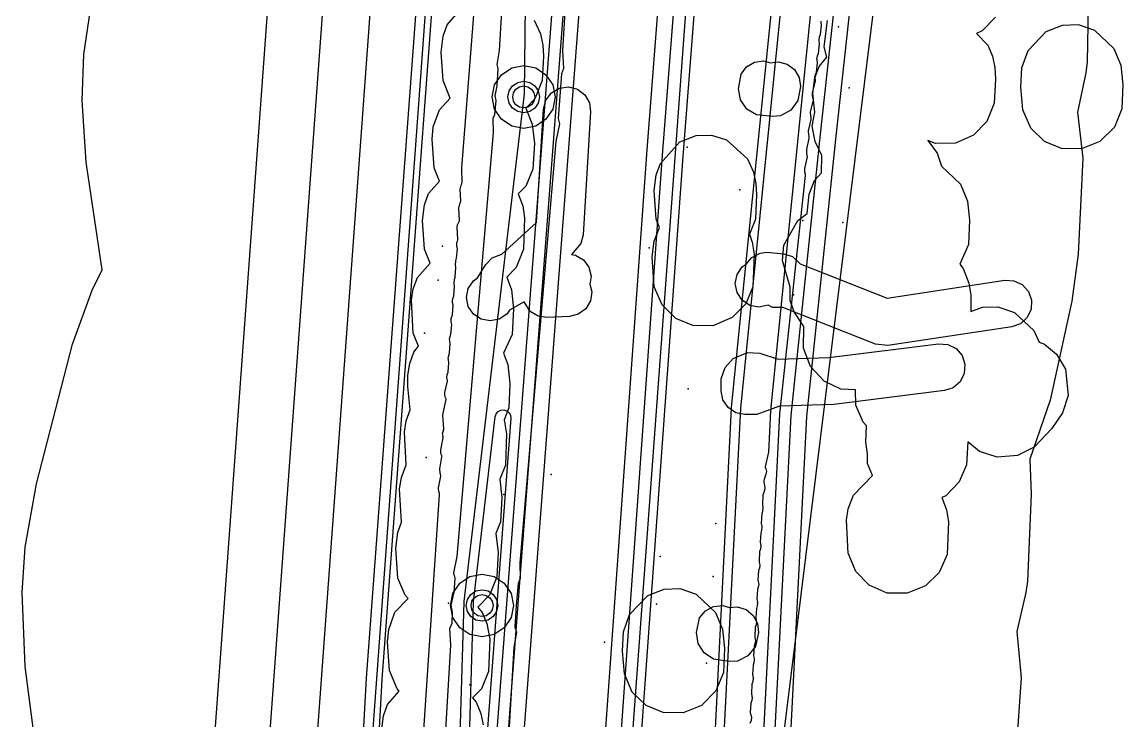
# Model space of a CAD drawing. Header units: metres. Extents: x 8738 to 9560, y -8972 to -7699.
# Drawn here: x 8827 to 8897, y -8498.4 to -8453.9 of the extents above; entities that cross this region are included whole.
import ezdxf

# ---------------------------------------------------------------- set-up
doc = ezdxf.new("R2010")
doc.units = ezdxf.units.M
for name, color, linetype in [('AI_GREENING_EXCLUSIONS', 1, 'Continuous'), ('AI_GREENING_LAWN', 82, 'Continuous'), ('AI_GREENING_REJECTED', 6, 'Continuous')]:
    doc.layers.add(name, color=color, linetype=linetype)

msp = doc.modelspace()

# ---------------------------------------------------------------- linework, layer by layer
at = {"layer": 'AI_GREENING_EXCLUSIONS'}
for points in [[(8842.166, -8507.758), (8850.798, -8389.338)], [(8853.79, -8389.55), (8845.159, -8507.963)], [(8856.987, -8393.842), (8848.652, -8508.187), (8847.007, -8537.931), (8848.45, -8538.041), (8850.329, -8538.565), (8851.864, -8539.769), (8852.821, -8541.468), (8853.056, -8543.405), (8852.524, -8550.401), (8851.999, -8552.281), (8850.794, -8553.817), (8849.093, -8554.775), (8847.155, -8555.008), (8844.419, -8554.797), (8844.927, -8556.571), (8845.932, -8568.086), (8847.558, -8583.964)], [(8864.859, -8502.822), (8867.749, -8462.409), (8873.004, -8394.936)], [(8865.049, -8405.837), (8856.816, -8513.459), (8855.497, -8536.705), (8855.175, -8553.265), (8855.091, -8553.648), (8854.869, -8553.964), (8854.769, -8559.679), (8854.845, -8559.905), (8855.209, -8565.412), (8856.148, -8583.312)], [(8866.046, -8405.913), (8857.813, -8513.525), (8856.496, -8536.743), (8856.174, -8553.285), (8856.006, -8554.049), (8855.864, -8554.253), (8855.771, -8559.602), (8855.843, -8559.839), (8856.207, -8565.359), (8857.145, -8583.242)], [(8835.397, -8581.256), (8836.481, -8579.634), (8837.025, -8579.271), (8835.98, -8569.067), (8835.259, -8560.813), (8834.061, -8559.232), (8833.58, -8557.342), (8833.86, -8555.411), (8834.857, -8553.734), (8835.171, -8553.499), (8834.34, -8552.151), (8834.029, -8550.225), (8834.156, -8549.689), (8834.156, -8549.689), (8834.088, -8549.271), (8834.538, -8547.373), (8835.68, -8545.791), (8836.448, -8545.318), (8836.752, -8542.262), (8838.675, -8507.504), (8845.615, -8412.294)], [(8849.128, -8610.081), (8846.542, -8573.2), (8845.509, -8559.596), (8845.578, -8559.205), (8845.3, -8558.789), (8845.148, -8558.024), (8845.254, -8557.492), (8845.226, -8557.119), (8845.325, -8556.723), (8845.298, -8556.372), (8845.397, -8555.977), (8845.369, -8555.626), (8845.469, -8555.23), (8845.441, -8554.879), (8845.54, -8554.484), (8845.615, -8553.154), (8845.669, -8553.025), (8845.664, -8552.99), (8846.637, -8537.497), (8848.921, -8495.692), (8854.122, -8425.872)], [(8847.635, -8537.556), (8849.918, -8495.766), (8855.119, -8425.947)], [(8853.948, -8499.325), (8854.286, -8493.585), (8854.221, -8492.515), (8854.358, -8492.177), (8854.398, -8491.511), (8854.303, -8491.036), (8854.488, -8490.221), (8854.565, -8489.341), (8854.478, -8488.989), (8854.693, -8487.95), (8856.99, -8460.979), (8856.982, -8460.063), (8857.089, -8459.819), (8857.164, -8458.933), (8857.107, -8458.645), (8857.234, -8458.007), (8857.3, -8456.906), (8857.23, -8456.652), (8857.37, -8455.747), (8859.06, -8427.744)], [(8853.948, -8499.325), (8854.286, -8493.585), (8854.221, -8492.515), (8854.358, -8492.177), (8854.398, -8491.511), (8854.303, -8491.036), (8854.488, -8490.221), (8854.565, -8489.341), (8854.478, -8488.989), (8854.693, -8487.95), (8856.99, -8460.979), (8856.982, -8460.063), (8857.089, -8459.819), (8857.164, -8458.933), (8857.107, -8458.645), (8857.234, -8458.007), (8857.3, -8456.906), (8857.23, -8456.652), (8857.37, -8455.747), (8859.06, -8427.744)], [(8863.055, -8427.95), (8861.377, -8455.756), (8861.457, -8456.898), (8861.32, -8457.236), (8861.113, -8460.072), (8861.2, -8460.424), (8860.956, -8461.543), (8858.673, -8488.35), (8858.696, -8489.35), (8858.562, -8489.657), (8858.442, -8491.06), (8858.36, -8492.444), (8858.448, -8492.761), (8858.284, -8493.737), (8856.521, -8523.614), (8856.569, -8524.599), (8856.445, -8524.904), (8856.362, -8526.313), (8856.321, -8527.708), (8856.415, -8528.014), (8856.285, -8528.975), (8855.255, -8564.416), (8858.909, -8606.234)], [(8863.055, -8427.95), (8861.377, -8455.756), (8861.457, -8456.898), (8861.32, -8457.236), (8861.113, -8460.072), (8861.2, -8460.424), (8860.956, -8461.543), (8858.673, -8488.35), (8858.696, -8489.35), (8858.562, -8489.657), (8858.442, -8491.06), (8858.36, -8492.444), (8858.448, -8492.761), (8858.284, -8493.737), (8856.521, -8523.614), (8856.569, -8524.599), (8856.445, -8524.904), (8856.362, -8526.313), (8856.321, -8527.708), (8856.415, -8528.014), (8856.285, -8528.975), (8855.255, -8564.416), (8858.909, -8606.234)], [(8880.057, -8440.104), (8877.765, -8461.088), (8875.896, -8478.973), (8874.678, -8503.101)], [(8881.052, -8440.21), (8878.76, -8461.195), (8876.894, -8479.034), (8875.744, -8501.818)], [(8863.862, -8502.752), (8866.751, -8462.346), (8868.096, -8444.778)], [(8894.849, -8450.603), (8894.737, -8456.469), (8894.654, -8457.183), (8894.135, -8459.677), (8894.464, -8462.612), (8894.169, -8468.711), (8893.758, -8471.709), (8892.392, -8478.008), (8891.094, -8481.759), (8891.18, -8483.99), (8890.946, -8489.522), (8890.849, -8490.235), (8890.279, -8492.717), (8890.548, -8495.659), (8890.127, -8501.75)], [(8828.293, -8503.26), (8827.222, -8494.935), (8827.018, -8490.225), (8827.229, -8487.348), (8827.929, -8483.312), (8830.222, -8474.441), (8831.488, -8470.999), (8832.113, -8469.715), (8831.101, -8462.86), (8830.841, -8458.929), (8830.949, -8456.009), (8831.606, -8451.552)], [(8849.871, -8499.088), (8850.001, -8498.09), (8850.262, -8497.366), (8851.004, -8496.516), (8850.862, -8496.353), (8850.392, -8495.188), (8850.392, -8495.188), (8850.264, -8493.369), (8850.344, -8492.594), (8850.733, -8491.496), (8851.565, -8490.62), (8851.375, -8490.408), (8850.922, -8489.324), (8850.777, -8487.424), (8850.907, -8486.426), (8851.145, -8485.765), (8851.025, -8483.65), (8851.142, -8482.923), (8851.45, -8482.107), (8851.335, -8480.043), (8851.452, -8479.316), (8851.702, -8478.623), (8851.548, -8477.12), (8851.549, -8476.402), (8851.666, -8475.675), (8851.927, -8474.951), (8852.226, -8474.567), (8851.894, -8473.733), (8851.779, -8471.643), (8851.896, -8470.916), (8852.157, -8470.192), (8852.959, -8469.279), (8852.606, -8468.395), (8852.478, -8466.576), (8852.608, -8465.578), (8852.869, -8464.854), (8853.553, -8464.065), (8853.214, -8463.214), (8853.086, -8461.395), (8853.166, -8460.62), (8853.555, -8459.522), (8854.245, -8458.796), (8853.791, -8457.67), (8853.663, -8455.851), (8853.792, -8454.853), (8854.054, -8454.129), (8854.625, -8453.458)], [(8859.589, -8453.832), (8859.975, -8454.689), (8860.131, -8455.408), (8860.17, -8456.125), (8860.092, -8457.67), (8859.623, -8458.835), (8859.046, -8459.433), (8859.46, -8460.452), (8859.593, -8461.669), (8859.499, -8463.295), (8859.046, -8464.379), (8858.566, -8464.881), (8858.852, -8465.633), (8858.973, -8466.403), (8858.908, -8468.395), (8858.438, -8469.56), (8857.838, -8470.182), (8858.14, -8470.971), (8858.273, -8472.188), (8858.179, -8473.814), (8857.637, -8475.009), (8857.91, -8475.73), (8858.043, -8476.947), (8857.966, -8478.492), (8857.664, -8479.256), (8857.817, -8480.141), (8857.752, -8482.133), (8857.395, -8483.028), (8857.519, -8484.195), (8857.442, -8485.74), (8857.15, -8486.479), (8857.284, -8487.698), (8857.207, -8489.243), (8856.737, -8490.408), (8855.998, -8491.168), (8856.277, -8491.497), (8856.577, -8492.207), (8856.759, -8493.196), (8856.677, -8495.269), (8856.224, -8496.353), (8855.66, -8496.939), (8855.884, -8497.216), (8856.184, -8497.926), (8856.339, -8498.645)], [(8888.919, -8453.627), (8888.064, -8454.504), (8887.704, -8454.672), (8888.422, -8455.417), (8888.722, -8456.126), (8888.877, -8456.845), (8888.916, -8457.562), (8888.839, -8459.107), (8888.369, -8460.272), (8887.513, -8461.149), (8886.363, -8461.647), (8885.094, -8461.664), (8884.613, -8461.48), (8885.208, -8462.276), (8885.473, -8463.109), (8886.691, -8464.262), (8887.137, -8465.337), (8887.27, -8466.554), (8887.193, -8468.099), (8886.652, -8469.357), (8886.865, -8469.624), (8887.225, -8470.553), (8887.347, -8471.323), (8887.349, -8472.362), (8888.077, -8472.089), (8889.071, -8472.062), (8890.121, -8472.414), (8891.345, -8473.572), (8891.683, -8474.317), (8892.025, -8474.441), (8892.798, -8475.067), (8893.367, -8476.017), (8893.544, -8477.693), (8893.184, -8478.8), (8892.495, -8479.812), (8891.366, -8480.987), (8890.317, -8481.515), (8889.017, -8481.617), (8887.899, -8481.257), (8887.153, -8480.64), (8887.066, -8482.117), (8886.613, -8483.2), (8885.758, -8484.078), (8885.507, -8484.199), (8885.8, -8484.967), (8885.921, -8485.737), (8885.839, -8487.81), (8885.341, -8488.96), (8884.464, -8489.816), (8883.299, -8490.285), (8882.03, -8490.269), (8880.879, -8489.771), (8880.024, -8488.894), (8879.554, -8487.729), (8879.439, -8485.639), (8879.555, -8484.912), (8879.895, -8484.037), (8881.083, -8482.799), (8880.781, -8482.035), (8880.781, -8481.407), (8880.665, -8480.663), (8880.708, -8479.631), (8880.49, -8479.395), (8880.037, -8478.311), (8880.023, -8477.351), (8879.074, -8477.291), (8878.01, -8476.796), (8877.143, -8475.868), (8876.706, -8474.691), (8876.737, -8473.305), (8876.117, -8472.375), (8875.849, -8471.653), (8875.851, -8470.808), (8875.37, -8469.121), (8875.453, -8468.129), (8876.339, -8466.568), (8876.933, -8466.115), (8876.933, -8466.115), (8877.057, -8464.899), (8877.396, -8464.023), (8877.852, -8463.544), (8877.865, -8462.428), (8877.452, -8461.544), (8877.257, -8460.567), (8877.432, -8459.675), (8877.305, -8458.492), (8877.434, -8457.495), (8877.696, -8456.77), (8878.193, -8456.178), (8878.025, -8455.528), (8878.24, -8453.857)]]:
    msp.add_lwpolyline(points, dxfattribs=at)
for points in [[(8894.166, -8454.109), (8895.216, -8454.461), (8896.44, -8455.62), (8896.886, -8456.695), (8897.02, -8457.912), (8896.942, -8459.457), (8896.472, -8460.622), (8895.55, -8461.544), (8894.385, -8462.014), (8893.116, -8461.997), (8892.033, -8461.544), (8891.156, -8460.689), (8890.657, -8459.538), (8890.524, -8458.085), (8890.593, -8456.863), (8890.981, -8455.765), (8892.142, -8454.543), (8893.172, -8454.136), (8894.166, -8454.109)], [(8858.917, -8460.713), (8858.152, -8460.561), (8857.503, -8460.127), (8857.069, -8459.478), (8856.917, -8458.713), (8857.069, -8457.948), (8857.503, -8457.299), (8858.152, -8456.865), (8858.917, -8456.713), (8859.682, -8456.865), (8860.331, -8457.299), (8860.765, -8457.948), (8860.917, -8458.713), (8860.765, -8459.478), (8860.331, -8460.127), (8859.682, -8460.561), (8858.917, -8460.713)], [(8872.568, -8458.192), (8872.734, -8457.261), (8873.087, -8456.794), (8873.591, -8456.497), (8874.171, -8456.417), (8874.618, -8456.533), (8875.099, -8456.466), (8875.665, -8456.614), (8876.132, -8456.967), (8876.429, -8457.471), (8876.509, -8458.051), (8876.353, -8458.931), (8875.904, -8459.551), (8875.252, -8459.906), (8874.727, -8459.964), (8873.728, -8459.85), (8873.111, -8459.483), (8872.703, -8458.894), (8872.568, -8458.192)], [(8859.735, -8466.687), (8860.177, -8459.479), (8860.326, -8458.913), (8860.68, -8458.447), (8861.186, -8458.152), (8861.766, -8458.073), (8862.332, -8458.222), (8862.798, -8458.577), (8863.092, -8459.082), (8863.171, -8459.662), (8862.692, -8467.477), (8862.548, -8468.032), (8861.951, -8468.726), (8862.214, -8468.766), (8862.715, -8469.069), (8863.062, -8469.54), (8863.202, -8470.108), (8863.126, -8470.612), (8863.248, -8471.107), (8863.161, -8471.686), (8862.858, -8472.187), (8862.387, -8472.534), (8861.819, -8472.674), (8860.408, -8472.74), (8859.829, -8472.653), (8859.328, -8472.35), (8858.95, -8471.752), (8858.003, -8472.276), (8857.839, -8472.522), (8857.352, -8472.847), (8856.778, -8472.961), (8856.204, -8472.847), (8855.717, -8472.522), (8855.392, -8472.035), (8855.278, -8471.461), (8855.392, -8470.887), (8855.717, -8470.4), (8855.987, -8470.22), (8856.504, -8469.373), (8856.906, -8468.947), (8857.525, -8468.705), (8859.735, -8466.687)], [(8858.534, -8459.637), (8858.21, -8459.42), (8857.993, -8459.096), (8857.917, -8458.713), (8857.993, -8458.33), (8858.21, -8458.006), (8858.534, -8457.789), (8858.917, -8457.713), (8859.3, -8457.789), (8859.624, -8458.006), (8859.841, -8458.33), (8859.917, -8458.713), (8859.841, -8459.096), (8859.624, -8459.42), (8859.3, -8459.637), (8858.917, -8459.713), (8858.534, -8459.637)], [(8858.422, -8459.208), (8858.27, -8458.981), (8858.217, -8458.713), (8858.27, -8458.445), (8858.422, -8458.218), (8858.649, -8458.066), (8858.917, -8458.013), (8859.185, -8458.066), (8859.412, -8458.218), (8859.564, -8458.445), (8859.617, -8458.713), (8859.564, -8458.981), (8859.412, -8459.208), (8859.185, -8459.36), (8858.917, -8459.413), (8858.649, -8459.36), (8858.422, -8459.208)], [(8867.605, -8462.944), (8868.843, -8461.571), (8869.873, -8461.164), (8870.867, -8461.137), (8871.816, -8461.437), (8873.141, -8462.648), (8873.527, -8463.504), (8873.682, -8464.223), (8873.721, -8464.94), (8873.644, -8466.485), (8873.264, -8467.434), (8873.449, -8467.946), (8873.57, -8468.716), (8873.488, -8470.789), (8873.035, -8471.873), (8872.18, -8472.75), (8870.948, -8473.265), (8869.679, -8473.248), (8868.595, -8472.795), (8867.718, -8471.94), (8867.22, -8470.789), (8867.075, -8468.889), (8867.205, -8467.891), (8867.546, -8467.014), (8867.342, -8466.485), (8867.214, -8464.666), (8867.344, -8463.668), (8867.605, -8462.944)], [(8876.016, -8468.865), (8876.505, -8469.316), (8882.02, -8471.502), (8889.502, -8470.372), (8890.086, -8470.399), (8890.616, -8470.648), (8891.01, -8471.08), (8891.209, -8471.631), (8891.182, -8472.215), (8890.933, -8472.745), (8890.5, -8473.139), (8889.95, -8473.338), (8882.068, -8474.529), (8881.291, -8474.44), (8875.399, -8472.105), (8874.734, -8472.098), (8874.453, -8471.962), (8873.868, -8472.083), (8873.294, -8471.969), (8872.807, -8471.644), (8872.482, -8471.157), (8872.368, -8470.583), (8872.482, -8470.009), (8872.807, -8469.522), (8873.064, -8469.351), (8873.427, -8468.916), (8873.945, -8468.644), (8874.369, -8468.583), (8875.457, -8468.691), (8876.016, -8468.865)], [(8885.297, -8474.416), (8885.881, -8474.458), (8886.404, -8474.72), (8886.787, -8475.163), (8886.972, -8475.718), (8886.93, -8476.302), (8886.668, -8476.825), (8886.225, -8477.208), (8885.67, -8477.393), (8878.63, -8478.273), (8875.187, -8478.391), (8873.733, -8478.917), (8872.969, -8478.914), (8872.395, -8478.8), (8871.908, -8478.475), (8871.583, -8477.988), (8871.469, -8477.414), (8871.466, -8476.65), (8871.732, -8475.914), (8872.244, -8475.349), (8873.14, -8474.976), (8873.928, -8475.016), (8875.09, -8475.392), (8878.327, -8475.287), (8885.297, -8474.416)], [(8855.501, -8492.911), (8854.852, -8492.477), (8854.418, -8491.828), (8854.266, -8491.063), (8854.418, -8490.298), (8854.852, -8489.649), (8855.501, -8489.215), (8856.266, -8489.063), (8857.031, -8489.215), (8857.68, -8489.649), (8858.114, -8490.298), (8858.266, -8491.063), (8858.114, -8491.828), (8857.68, -8492.477), (8857.031, -8492.911), (8856.266, -8493.063), (8855.501, -8492.911)], [(8855.559, -8491.77), (8855.342, -8491.446), (8855.266, -8491.063), (8855.342, -8490.68), (8855.559, -8490.356), (8855.883, -8490.139), (8856.266, -8490.063), (8856.649, -8490.139), (8856.973, -8490.356), (8857.19, -8490.68), (8857.266, -8491.063), (8857.19, -8491.446), (8856.973, -8491.77), (8856.649, -8491.987), (8856.266, -8492.063), (8855.883, -8491.987), (8855.559, -8491.77)], [(8855.771, -8491.558), (8855.619, -8491.331), (8855.566, -8491.063), (8855.619, -8490.795), (8855.771, -8490.568), (8855.998, -8490.416), (8856.266, -8490.363), (8856.534, -8490.416), (8856.761, -8490.568), (8856.913, -8490.795), (8856.966, -8491.063), (8856.913, -8491.331), (8856.761, -8491.558), (8856.534, -8491.71), (8856.266, -8491.763), (8855.998, -8491.71), (8855.771, -8491.558)], [(8868.833, -8489.986), (8869.883, -8490.338), (8871.107, -8491.497), (8871.554, -8492.572), (8871.687, -8493.789), (8871.61, -8495.334), (8871.14, -8496.499), (8870.218, -8497.421), (8869.053, -8497.891), (8867.784, -8497.874), (8866.7, -8497.421), (8865.823, -8496.566), (8865.325, -8495.415), (8865.192, -8493.962), (8865.26, -8492.74), (8865.649, -8491.642), (8866.809, -8490.42), (8867.839, -8490.013), (8868.833, -8489.986)], [(8869.894, -8492.77), (8870.098, -8491.846), (8870.47, -8491.394), (8870.986, -8491.118), (8871.569, -8491.062), (8872.011, -8491.196), (8872.494, -8491.149), (8873.054, -8491.319), (8873.506, -8491.691), (8873.781, -8492.208), (8873.838, -8492.79), (8873.646, -8493.663), (8873.171, -8494.265), (8872.506, -8494.593), (8871.979, -8494.629), (8870.986, -8494.474), (8870.385, -8494.081), (8870.001, -8493.477), (8869.894, -8492.77)]]:
    msp.add_lwpolyline(points, close=True, dxfattribs=at)
at = {"layer": 'AI_GREENING_LAWN'}
for points in [[(8850.935, -8523.538), (8853.566, -8484.026), (8853.556, -8483.939), (8853.519, -8483.814), (8853.506, -8483.584), (8853.637, -8482.841), (8853.625, -8482.713), (8853.597, -8482.636), (8853.575, -8482.369), (8853.721, -8481.606), (8853.722, -8481.569), (8853.712, -8481.534), (8853.678, -8481.456), (8853.637, -8481.306), (8853.645, -8481.152), (8853.799, -8480.4), (8853.799, -8480.4), (8853.801, -8480.363), (8853.781, -8480.289), (8853.79, -8480.286), (8853.758, -8480.11), (8853.814, -8479.938), (8853.806, -8479.934), (8853.835, -8479.864), (8853.839, -8479.827), (8853.785, -8478.968), (8853.795, -8478.836), (8853.976, -8477.964), (8853.978, -8477.924), (8853.966, -8477.886), (8853.947, -8477.848), (8853.9, -8477.689), (8853.907, -8477.522), (8854.065, -8476.785), (8854.067, -8476.748), (8854.048, -8476.673), (8854.054, -8476.672), (8854.027, -8476.552), (8854.056, -8476.366), (8854.112, -8476.21), (8854.159, -8475.603), (8854.128, -8475.424), (8854.134, -8475.423), (8854.117, -8475.347), (8854.146, -8475.16), (8854.202, -8475.004), (8854.248, -8474.397), (8854.217, -8474.217), (8854.224, -8474.216), (8854.206, -8474.141), (8854.236, -8473.954), (8854.292, -8473.798), (8854.338, -8473.191), (8854.307, -8473.011), (8854.31, -8473.011), (8854.296, -8472.957), (8854.308, -8472.794), (8854.33, -8472.743), (8854.327, -8472.742), (8854.385, -8472.569), (8854.429, -8471.962), (8854.396, -8471.8), (8854.395, -8471.61), (8854.423, -8471.539), (8854.417, -8471.536), (8854.474, -8471.363), (8854.518, -8470.756), (8854.487, -8470.599), (8854.507, -8470.332), (8854.561, -8470.18), (8854.608, -8469.551), (8854.577, -8469.393), (8854.597, -8469.126), (8854.651, -8468.975), (8854.697, -8468.368), (8854.666, -8468.188), (8854.669, -8468.188), (8854.655, -8468.134), (8854.667, -8467.971), (8854.706, -8467.879), (8854.702, -8467.877), (8854.733, -8467.806), (8854.737, -8467.768), (8854.689, -8467.002), (8854.704, -8466.85), (8854.763, -8466.708), (8854.809, -8466.634), (8854.824, -8466.6), (8854.827, -8466.564), (8854.787, -8465.79), (8854.85, -8465.52), (8854.885, -8465.457), (8854.916, -8465.326), (8854.884, -8464.579), (8854.937, -8464.332), (8854.98, -8464.246), (8855.007, -8464.127), (8854.979, -8463.28), (8854.98, -8463.225), (8860.388, -8394.354)], [(8877.171, -8428.16), (8872.117, -8478.469), (8872.116, -8478.481), (8870.828, -8503.99), (8870.828, -8503.99), (8870.781, -8504.177), (8870.667, -8504.332), (8870.503, -8504.433), (8870.313, -8504.464), (8869.13, -8504.428), (8869.039, -8504.417), (8867.842, -8504.156), (8867.637, -8504.06), (8866.952, -8503.516), (8866.822, -8503.361), (8866.404, -8502.579), (8866.346, -8502.384), (8866.267, -8501.413), (8866.267, -8501.336), (8869.045, -8462.509), (8869.045, -8462.506), (8874.342, -8394.689)], [(8888.377, -8394.73), (8874.979, -8503.049)], [(8859.326, -8424.962), (8858.942, -8458.465), (8858.938, -8458.518), (8855.117, -8490.816), (8855.116, -8490.838), (8854.053, -8526.201)], [(8871.439, -8503.791), (8872.714, -8478.54), (8872.715, -8478.515), (8877.768, -8428.217)], [(8879.66, -8428.398), (8874.611, -8478.658), (8874.61, -8478.67), (8874.476, -8481.317), (8874.465, -8481.4), (8874.277, -8482.24), (8874.275, -8482.277), (8874.283, -8482.312), (8874.307, -8482.371), (8874.344, -8482.541), (8874.32, -8482.713), (8874.194, -8483.104), (8874.186, -8483.221), (8874.242, -8483.549), (8874.237, -8483.74), (8874.179, -8483.875), (8874.126, -8484.029), (8874.09, -8484.655), (8874.124, -8484.812), (8874.108, -8485.08), (8874.057, -8485.231), (8874.02, -8485.835), (8874.054, -8486.014), (8874.048, -8486.015), (8874.067, -8486.09), (8874.04, -8486.278), (8873.987, -8486.434), (8873.951, -8487.038), (8873.985, -8487.217), (8873.978, -8487.218), (8873.997, -8487.293), (8873.971, -8487.481), (8873.917, -8487.637), (8873.881, -8488.241), (8873.915, -8488.42), (8873.909, -8488.421), (8873.927, -8488.496), (8873.901, -8488.684), (8873.847, -8488.84), (8873.811, -8489.444), (8873.845, -8489.623), (8873.839, -8489.624), (8873.857, -8489.699), (8873.831, -8489.887), (8873.778, -8490.043), (8873.741, -8490.646), (8873.775, -8490.826), (8873.769, -8490.827), (8873.788, -8490.902), (8873.761, -8491.09), (8873.708, -8491.246), (8873.672, -8491.849), (8873.706, -8492.029), (8873.699, -8492.03), (8873.718, -8492.105), (8873.692, -8492.293), (8873.638, -8492.449), (8873.602, -8493.052), (8873.636, -8493.232), (8873.63, -8493.233), (8873.648, -8493.308), (8873.622, -8493.496), (8873.568, -8493.652), (8873.532, -8494.255), (8873.566, -8494.435), (8873.56, -8494.436), (8873.578, -8494.511), (8873.552, -8494.699), (8873.499, -8494.855), (8873.462, -8495.458), (8873.496, -8495.638), (8873.49, -8495.639), (8873.509, -8495.714), (8873.482, -8495.902), (8873.429, -8496.058), (8873.393, -8496.661), (8873.427, -8496.841), (8873.42, -8496.842), (8873.439, -8496.917), (8873.413, -8497.105), (8873.359, -8497.261), (8873.323, -8497.864), (8873.345, -8497.983), (8873.352, -8497.997), (8873.398, -8498.186), (8873.369, -8498.378), (8873.3, -8498.566)], [(8856.117, -8513.408), (8861.738, -8439.905)], [(8870.067, -8441.518), (8865.562, -8502.882)], [(8873.984, -8502.963), (8875.199, -8478.889), (8875.201, -8478.86), (8876.833, -8463.711), (8876.825, -8463.618), (8876.794, -8463.504), (8876.787, -8463.262), (8876.951, -8462.529), (8876.946, -8462.404), (8876.919, -8462.316), (8876.911, -8462.06), (8876.911, -8462.06), (8877.077, -8461.335), (8877.071, -8461.203), (8877.046, -8461.129), (8877.034, -8460.858), (8877.203, -8460.141), (8877.195, -8460.001), (8877.174, -8459.943), (8877.158, -8459.655), (8877.339, -8458.909), (8877.342, -8458.872), (8877.334, -8458.836), (8877.303, -8458.756), (8877.269, -8458.606), (8877.282, -8458.452), (8877.467, -8457.712), (8877.47, -8457.674), (8877.452, -8457.598), (8877.459, -8457.597), (8877.436, -8457.478), (8877.471, -8457.291), (8877.532, -8457.138), (8877.597, -8456.537), (8877.572, -8456.356), (8877.579, -8456.355), (8877.564, -8456.28), (8877.599, -8456.093), (8877.66, -8455.94), (8877.725, -8455.339), (8877.7, -8455.158), (8877.707, -8455.157), (8877.692, -8455.082), (8877.727, -8454.895), (8877.788, -8454.741), (8877.854, -8454.141), (8877.828, -8453.96), (8877.835, -8453.959), (8877.82, -8453.884)]]:
    msp.add_lwpolyline(points, dxfattribs=at)
msp.add_lwpolyline([(8857.84, -8478.674), (8857.99, -8478.795), (8858.084, -8478.963), (8858.106, -8479.154), (8856.402, -8501.687), (8856.351, -8501.873), (8856.234, -8502.025), (8856.068, -8502.122), (8855.878, -8502.149), (8855.691, -8502.102), (8855.536, -8501.989), (8855.435, -8501.825), (8855.404, -8501.635), (8855.715, -8490.88), (8855.718, -8490.836), (8857.111, -8479.058), (8857.17, -8478.874), (8857.294, -8478.727), (8857.464, -8478.637), (8857.656, -8478.619), (8857.84, -8478.674)], close=True, dxfattribs=at)
at = {"layer": 'AI_GREENING_REJECTED'}
for p in [(8878.94, -8454.25), (8879.6, -8458.14), (8869.31, -8461.91), (8872.66, -8464.62), (8876.67, -8466.56), (8879.2, -8466.7), (8853.76, -8468.2), (8866.89, -8468.3), (8853.47, -8470.37), (8876.07, -8471.29), (8852.6, -8473.74), (8869.38, -8477.28), (8852.71, -8481.65), (8860.67, -8482.72), (8857.66, -8484.01), (8871.14, -8485.85), (8867.59, -8487.94), (8870.97, -8489.21), (8854.14, -8490.91), (8867.35, -8490.97), (8857.94, -8492.1), (8864.05, -8493.4), (8870.53, -8494.73), (8855.5, -8496.11)]:
    msp.add_point(p, dxfattribs=at)

doc.saveas('drawing.dxf')
